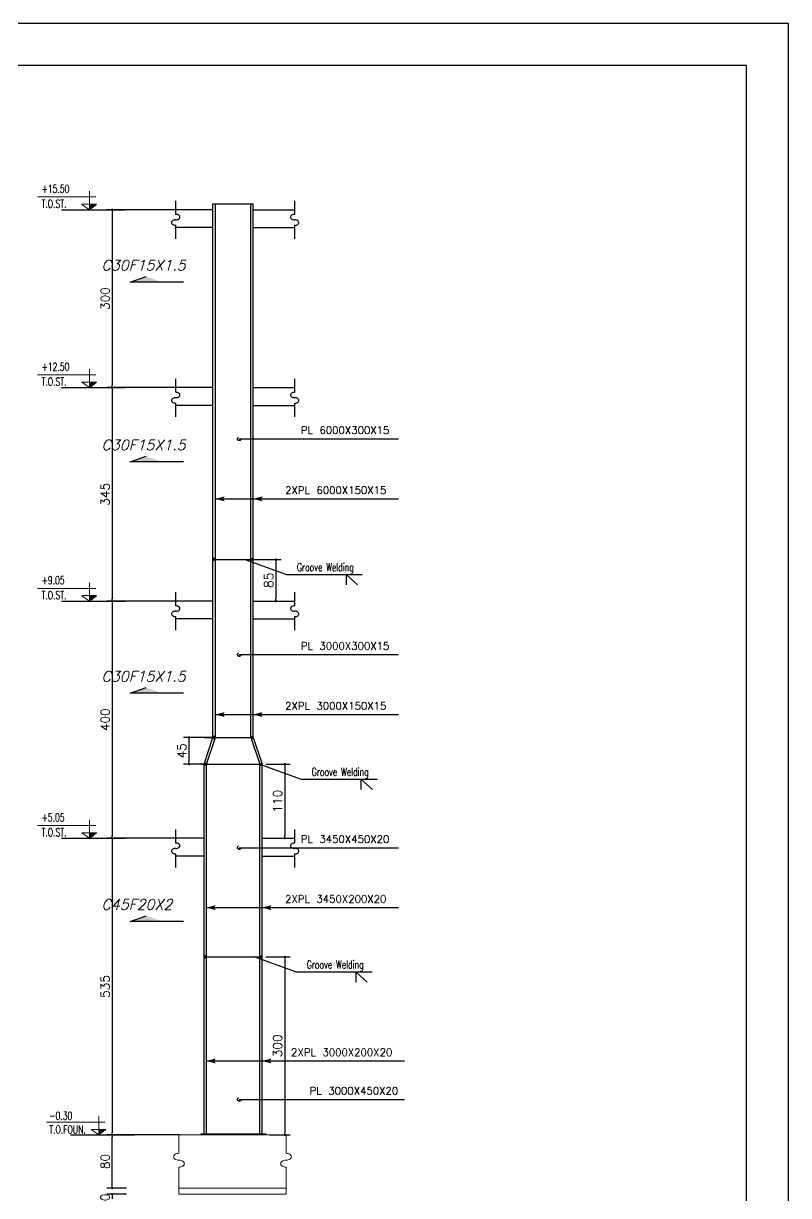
# Model space of a CAD drawing. Header units: inches. Extents: x 1387 to 2676, y -3005 to -2136.
# Drawn here: x 2558.25 to 2584.06, y -2399.89 to -2360.36 of the extents above; entities that cross this region are included whole.
import ezdxf

# ---------------------------------------------------------------- set-up
doc = ezdxf.new("R2010")
doc.units = ezdxf.units.IN
doc.header["$MEASUREMENT"] = 0
doc.linetypes.add('HIDDEN', pattern=[0.375, 0.25, -0.125])
for name, color, linetype in [('1', 1, 'Continuous'), ('1R', 1, 'Continuous'), ('2H', 2, 'HIDDEN'), ('2Y', 2, 'Continuous'), ('3', 3, 'HIDDEN'), ('3G', 3, 'Continuous'), ('COL-2', 3, 'Continuous'), ('D', 1, 'Continuous'), ('DIM', 8, 'Continuous'), ('lateral brace', 5, 'Continuous'), ('Layer4', 118, 'Continuous'), ('LEVEL', 3, 'HIDDEN'), ('TXT', 3, 'Continuous')]:
    doc.layers.add(name, color=color, linetype=linetype)
doc.layers.add('2', color=2, linetype='Continuous', lineweight=9)
doc.styles.add('ITALICT', font='italict')
doc.styles.add('ROMANC', font='TXT.shx')
doc.styles.add('ROMANS', font='ROMANS')
doc.styles.add('ROMANT', font='romant')
doc.dimstyles.new('1-100', dxfattribs={"dimtxt": 0.3, "dimasz": 0.08, "dimexe": 0.18, "dimexo": 0.0625, "dimgap": 0.09, "dimtad": 1, "dimdec": 0, "dimlfac": 1000, "dimdsep": 46, "dimtxsty": 'ROMANT', "dimblk": 'DOT', "dimcen": 0.09, "dimclrd": 1, "dimclre": 1, "dimclrt": 3, "dimadec": 0, "dimazin": 0, "dimtfac": 1, "dimtdec": 0, "dimtix": 1, "dimtofl": 0, "dimtmove": 2, "dimatfit": 3, "dimldrblk": 'DOT', "dimfxl": 1, "dimtolj": 1, "dimarcsym": 0})

# ---------------------------------------------------------------- blocks, each defined once
blk = doc.blocks.new('DOT')
at = {"layer": 'DIM', "color": 0, "linetype": 'ByBlock'}
blk.add_line((-0.5, 0), (-1, 0), dxfattribs=at)
at = {"layer": 'DIM', "color": 0, "linetype": 'ByBlock', "const_width": 0.5}
blk.add_lwpolyline([(-0.25, 0, 1), (0.25, 0, 1)], format="xyb", close=True, dxfattribs=at)
blk = doc.blocks.new('*D241')
at = {"layer": 'D', "color": 1, "lineweight": -2, "transparency": 16777216}
for p, q in [((2564.282, -2387.842), (2561.066, -2387.842)), ((2561.246, -2387.922), (2561.246, -2397.762)), ((2563.506, -2397.842), (2561.066, -2397.842))]:
    blk.add_line(p, q, dxfattribs=at)
at = {"layer": 'Defpoints', "color": 0, "transparency": 16777216}
for p in [(2564.345, -2387.842), (2561.246, -2397.842), (2563.568, -2397.842)]:
    blk.add_point(p, dxfattribs=at)
at = {"layer": 'D', "color": 1, "lineweight": -2, "transparency": 16777216, "xscale": 0.08, "yscale": 0.08, "zscale": 0.08}
for p, rotation in [((2561.246, -2387.842), 90), ((2561.246, -2397.842), 270)]:
    blk.add_blockref('DOT', p, dxfattribs=dict(at, rotation=rotation))
at = {"layer": 'D', "color": 2, "transparency": 16777216, "insert": (2561.006, -2392.842), "char_height": 0.3, "attachment_point": 5, "rotation": 90, "style": 'ROMANS'}
blk.add_mtext('\\A1;535', dxfattribs=at)
blk = doc.blocks.new('_Dot')
at = {"layer": 'DIM', "color": 0, "lineweight": -2}
blk.add_line((-0.5, 0), (-1, 0), dxfattribs=at)
at = {"layer": 'DIM', "color": 0, "const_width": 0.5}
blk.add_lwpolyline([(-0.25, 0, 1), (0.25, 0, 1)], format="xyb", close=True, dxfattribs=at)
blk = doc.blocks.new('ss')
at = {"layer": '2'}
for p, q in [((0, 0.137), (0, 0.514)), ((0, -0.137), (0, -0.674))]:
    blk.add_line(p, q, dxfattribs=at)
for points in [[(0, 0, -0.064661), (-0.043, 0.006, -0.077521), (-0.076, 0.02, -0.107173), (-0.1, 0.044, -0.145), (-0.107, 0.069, -0.145), (-0.1, 0.093, -0.107173), (-0.076, 0.117, -0.077521), (-0.043, 0.131, -0.064661), (0, 0.137, -0.064661)], [(0, -0.137, 0.064661), (0.043, -0.131, 0.077521), (0.076, -0.117, 0.107173), (0.1, -0.093, 0.145), (0.107, -0.069, 0.145), (0.1, -0.044, 0.107173), (0.076, -0.02, 0.077521), (0.043, -0.006, 0.064661), (0, 0, 0.064661)]]:
    blk.add_lwpolyline(points, format="xyb", dxfattribs=at)
blk = doc.blocks.new('*D242')
at = {"layer": 'D', "color": 1, "lineweight": -2, "transparency": 16777216}
for p, q in [((2561.688, -2397.842), (2561.066, -2397.842)), ((2561.246, -2399.562), (2561.246, -2397.922)), ((2561.723, -2399.642), (2561.066, -2399.642))]:
    blk.add_line(p, q, dxfattribs=at)
at = {"layer": 'Defpoints', "color": 0, "transparency": 16777216}
for p in [(2561.246, -2397.842), (2561.751, -2397.842), (2561.785, -2399.642)]:
    blk.add_point(p, dxfattribs=at)
at = {"layer": 'D', "color": 1, "lineweight": -2, "transparency": 16777216, "xscale": 0.08, "yscale": 0.08, "zscale": 0.08}
for p, rotation in [((2561.246, -2397.842), 90), ((2561.246, -2399.642), 270)]:
    blk.add_blockref('DOT', p, dxfattribs=dict(at, rotation=rotation))
at = {"layer": 'D', "color": 2, "transparency": 16777216, "insert": (2561.006, -2398.742), "char_height": 0.3, "attachment_point": 5, "rotation": 90, "style": 'ROMANS'}
blk.add_mtext('\\A1;80', dxfattribs=at)
blk = doc.blocks.new('*D243')
at = {"layer": 'D', "color": 1, "lineweight": -2, "transparency": 16777216}
for p, q in [((2561.723, -2399.642), (2561.066, -2399.642)), ((2561.246, -2399.562), (2561.246, -2399.482)), ((2561.723, -2399.842), (2561.066, -2399.842)), ((2561.246, -2399.922), (2561.246, -2400.002))]:
    blk.add_line(p, q, dxfattribs=at)
at = {"layer": 'Defpoints', "color": 0, "transparency": 16777216}
for p in [(2561.785, -2399.642), (2561.246, -2399.842), (2561.785, -2399.842)]:
    blk.add_point(p, dxfattribs=at)
at = {"layer": 'D', "color": 1, "lineweight": -2, "transparency": 16777216, "xscale": 0.08, "yscale": 0.08, "zscale": 0.08}
for p, rotation in [((2561.246, -2399.642), 270), ((2561.246, -2399.842), 90)]:
    blk.add_blockref('DOT', p, dxfattribs=dict(at, rotation=rotation))
at = {"layer": 'D', "color": 2, "transparency": 16777216, "insert": (2561.004, -2400.08), "char_height": 0.3, "attachment_point": 5, "rotation": 90, "style": 'ROMANS'}
blk.add_mtext('\\A1;10', dxfattribs=at)
blk = doc.blocks.new('*D244')
at = {"layer": 'D', "color": 1, "lineweight": -2, "transparency": 16777216}
for p, q in [((2566.428, -2391.844), (2567.243, -2391.844)), ((2567.063, -2391.924), (2567.063, -2397.762)), ((2566.567, -2397.842), (2567.243, -2397.842))]:
    blk.add_line(p, q, dxfattribs=at)
at = {"layer": 'Defpoints', "color": 0, "transparency": 16777216}
for p in [(2566.365, -2391.844), (2566.505, -2397.842), (2567.063, -2397.842)]:
    blk.add_point(p, dxfattribs=at)
at = {"layer": 'D', "color": 1, "lineweight": -2, "transparency": 16777216, "xscale": 0.08, "yscale": 0.08, "zscale": 0.08}
for p, rotation in [((2567.063, -2391.844), 90), ((2567.063, -2397.842), 270)]:
    blk.add_blockref('DOT', p, dxfattribs=dict(at, rotation=rotation))
at = {"layer": 'D', "color": 2, "transparency": 16777216, "insert": (2566.823, -2394.843), "char_height": 0.3, "attachment_point": 5, "rotation": 90, "style": 'ROMANS'}
blk.add_mtext('\\A1;300', dxfattribs=at)
blk = doc.blocks.new('*D245')
at = {"layer": 'D', "color": 1, "lineweight": -2, "transparency": 16777216}
for p, q in [((2564.282, -2379.842), (2561.066, -2379.842)), ((2561.246, -2379.922), (2561.246, -2387.762)), ((2563.506, -2387.842), (2561.066, -2387.842))]:
    blk.add_line(p, q, dxfattribs=at)
at = {"layer": 'Defpoints', "color": 0, "transparency": 16777216}
for p in [(2564.345, -2379.842), (2561.246, -2387.842), (2563.568, -2387.842)]:
    blk.add_point(p, dxfattribs=at)
at = {"layer": 'D', "color": 1, "lineweight": -2, "transparency": 16777216, "xscale": 0.08, "yscale": 0.08, "zscale": 0.08}
for p, rotation in [((2561.246, -2379.842), 90), ((2561.246, -2387.842), 270)]:
    blk.add_blockref('DOT', p, dxfattribs=dict(at, rotation=rotation))
at = {"layer": 'D', "color": 2, "transparency": 16777216, "insert": (2561.006, -2383.842), "char_height": 0.3, "attachment_point": 5, "rotation": 90, "style": 'ROMANS'}
blk.add_mtext('\\A1;400', dxfattribs=at)
blk = doc.blocks.new('*D246')
at = {"layer": 'D', "color": 1, "lineweight": -2, "transparency": 16777216}
for p, q in [((2564.282, -2372.642), (2561.066, -2372.642)), ((2561.246, -2372.722), (2561.246, -2379.762)), ((2563.506, -2379.842), (2561.066, -2379.842))]:
    blk.add_line(p, q, dxfattribs=at)
at = {"layer": 'Defpoints', "color": 0, "transparency": 16777216}
for p in [(2564.345, -2372.642), (2561.246, -2379.842), (2563.568, -2379.842)]:
    blk.add_point(p, dxfattribs=at)
at = {"layer": 'D', "color": 1, "lineweight": -2, "transparency": 16777216, "xscale": 0.08, "yscale": 0.08, "zscale": 0.08}
for p, rotation in [((2561.246, -2372.642), 90), ((2561.246, -2379.842), 270)]:
    blk.add_blockref('DOT', p, dxfattribs=dict(at, rotation=rotation))
at = {"layer": 'D', "color": 2, "transparency": 16777216, "insert": (2561.006, -2376.242), "char_height": 0.3, "attachment_point": 5, "rotation": 90, "style": 'ROMANS'}
blk.add_mtext('\\A1;345', dxfattribs=at)
blk = doc.blocks.new('*D247')
at = {"layer": 'D', "color": 1, "lineweight": -2, "transparency": 16777216}
for p, q in [((2564.681, -2384.442), (2563.653, -2384.442)), ((2563.833, -2384.522), (2563.833, -2385.262)), ((2564.47, -2385.342), (2563.653, -2385.342))]:
    blk.add_line(p, q, dxfattribs=at)
at = {"layer": 'Defpoints', "color": 0, "transparency": 16777216}
for p in [(2564.744, -2384.442), (2563.833, -2385.342), (2564.532, -2385.342, -0.015)]:
    blk.add_point(p, dxfattribs=at)
at = {"layer": 'D', "color": 1, "lineweight": -2, "transparency": 16777216, "xscale": 0.08, "yscale": 0.08, "zscale": 0.08}
for p, rotation in [((2563.833, -2384.442), 90), ((2563.833, -2385.342), 270)]:
    blk.add_blockref('DOT', p, dxfattribs=dict(at, rotation=rotation))
at = {"layer": 'D', "color": 2, "transparency": 16777216, "insert": (2563.593, -2384.892), "char_height": 0.3, "attachment_point": 5, "rotation": 90, "style": 'ROMANS'}
blk.add_mtext('\\A1;45', dxfattribs=at)
blk = doc.blocks.new('*D240')
at = {"layer": 'D', "color": 1, "lineweight": -2, "transparency": 16777216}
for p, q in [((2566.428, -2385.344), (2567.243, -2385.344)), ((2567.063, -2385.424), (2567.063, -2387.762)), ((2566.567, -2387.842), (2567.243, -2387.842))]:
    blk.add_line(p, q, dxfattribs=at)
at = {"layer": 'Defpoints', "color": 0, "transparency": 16777216}
for p in [(2566.365, -2385.344), (2566.505, -2387.842), (2567.063, -2387.842)]:
    blk.add_point(p, dxfattribs=at)
at = {"layer": 'D', "color": 1, "lineweight": -2, "transparency": 16777216, "xscale": 0.08, "yscale": 0.08, "zscale": 0.08}
for p, rotation in [((2567.063, -2385.344), 90), ((2567.063, -2387.842), 270)]:
    blk.add_blockref('DOT', p, dxfattribs=dict(at, rotation=rotation))
at = {"layer": 'D', "color": 2, "transparency": 16777216, "insert": (2566.823, -2386.593), "char_height": 0.3, "attachment_point": 5, "rotation": 90, "style": 'ROMANS'}
blk.add_mtext('\\A1;110', dxfattribs=at)
blk = doc.blocks.new('*D248')
at = {"layer": 'D', "color": 1, "lineweight": -2, "transparency": 16777216}
for p, q in [((2564.282, -2366.642), (2561.066, -2366.642)), ((2561.246, -2366.722), (2561.246, -2372.562)), ((2563.506, -2372.642), (2561.066, -2372.642))]:
    blk.add_line(p, q, dxfattribs=at)
at = {"layer": 'Defpoints', "color": 0, "transparency": 16777216}
for p in [(2564.345, -2366.642), (2561.246, -2372.642), (2563.568, -2372.642)]:
    blk.add_point(p, dxfattribs=at)
at = {"layer": 'D', "color": 1, "lineweight": -2, "transparency": 16777216, "xscale": 0.08, "yscale": 0.08, "zscale": 0.08}
for p, rotation in [((2561.246, -2366.642), 90), ((2561.246, -2372.642), 270)]:
    blk.add_blockref('DOT', p, dxfattribs=dict(at, rotation=rotation))
at = {"layer": 'D', "color": 2, "transparency": 16777216, "insert": (2561.006, -2369.642), "char_height": 0.3, "attachment_point": 5, "rotation": 90, "style": 'ROMANS'}
blk.add_mtext('\\A1;300', dxfattribs=at)
blk = doc.blocks.new('*D249')
at = {"layer": 'D', "color": 1, "lineweight": -2, "transparency": 16777216}
for p, q in [((2565.987, -2378.442), (2566.943, -2378.442)), ((2566.763, -2378.522), (2566.763, -2379.762)), ((2566.267, -2379.842), (2566.943, -2379.842))]:
    blk.add_line(p, q, dxfattribs=at)
at = {"layer": 'Defpoints', "color": 0, "transparency": 16777216}
for p in [(2565.925, -2378.442, 0.015), (2566.205, -2379.842), (2566.763, -2379.842)]:
    blk.add_point(p, dxfattribs=at)
at = {"layer": 'D', "color": 1, "lineweight": -2, "transparency": 16777216, "xscale": 0.08, "yscale": 0.08, "zscale": 0.08}
for p, rotation in [((2566.763, -2378.442), 90), ((2566.763, -2379.842), 270)]:
    blk.add_blockref('DOT', p, dxfattribs=dict(at, rotation=rotation))
at = {"layer": 'D', "color": 2, "transparency": 16777216, "insert": (2566.523, -2379.142), "char_height": 0.3, "attachment_point": 5, "rotation": 90, "style": 'ROMANS'}
blk.add_mtext('\\A1;85', dxfattribs=at)

msp = doc.modelspace()

# ---------------------------------------------------------------- hatches: boundary and pattern name
at = {"layer": '1R'}
h = msp.add_hatch(color=256, dxfattribs=at)
h.dxf.hatch_style = 1
h.paths.add_polyline_path([(2564.644606, -2378.385336), (2564.644606, -2378.442464), (2564.724606, -2378.442464)])
h.paths.add_polyline_path([(2564.724606, -2378.442464), (2564.644606, -2378.442464), (2564.644606, -2378.493914)])
h = msp.add_hatch(color=256, dxfattribs=at)
h.dxf.hatch_style = 1
h.paths.add_polyline_path([(2566.004606, -2378.385336), (2566.004606, -2378.442464), (2565.924606, -2378.442464)])
h.paths.add_polyline_path([(2565.924606, -2378.442464), (2566.004606, -2378.442464), (2566.004606, -2378.487304)])
h = msp.add_hatch(color=256, dxfattribs=at)
h.dxf.hatch_style = 1
h.paths.add_polyline_path([(2564.644606, -2384.385336), (2564.644606, -2384.442464), (2564.724606, -2384.442464)])
h.paths.add_polyline_path([(2564.724606, -2384.442464), (2564.644606, -2384.442464), (2564.627454, -2384.493923)])
h = msp.add_hatch(color=256, dxfattribs=at)
h.dxf.hatch_style = 1
h.paths.add_polyline_path([(2566.004606, -2384.385336), (2566.004606, -2384.442464), (2565.924606, -2384.442464)])
h.paths.add_polyline_path([(2565.924606, -2384.442464), (2566.004606, -2384.442464), (2566.019552, -2384.4873)])
h = msp.add_hatch(color=256, dxfattribs=at)
h.dxf.hatch_style = 1
h.paths.add_polyline_path([(2564.367633, -2385.296411), (2564.344606, -2385.342464), (2564.424606, -2385.342464)])
h.paths.add_polyline_path([(2564.424606, -2385.342464), (2564.344606, -2385.342464), (2564.344606, -2385.399593)])
h = msp.add_hatch(color=256, dxfattribs=at)
h.dxf.hatch_style = 1
h.paths.add_polyline_path([(2566.281724, -2385.2967), (2566.304606, -2385.342464), (2566.224606, -2385.342464)])
h.paths.add_polyline_path([(2566.224606, -2385.342464), (2566.304606, -2385.342464), (2566.304606, -2385.399593)])
h = msp.add_hatch(color=256, dxfattribs=at)
h.dxf.hatch_style = 1
h.paths.add_polyline_path([(2564.344606, -2391.785336), (2564.344606, -2391.842464), (2564.424606, -2391.842464)])
h.paths.add_polyline_path([(2564.424606, -2391.842464), (2564.344606, -2391.842464), (2564.344606, -2391.899593)])
h = msp.add_hatch(color=256, dxfattribs=at)
h.dxf.hatch_style = 1
h.paths.add_polyline_path([(2566.304606, -2391.785336), (2566.304606, -2391.842464), (2566.224606, -2391.842464)])
h.paths.add_polyline_path([(2566.224606, -2391.842464), (2566.304606, -2391.842464), (2566.304606, -2391.899593)])
at = {"layer": 'COL-2'}
msp.add_hatch(color=256, dxfattribs=at).paths.add_polyline_path([(2566.437097, -2397.807364), (2564.233097, -2397.807364), (2564.233097, -2397.842464), (2566.437272, -2397.842464)])

# ---------------------------------------------------------------- linework, layer by layer
at = {"layer": '1'}
for p, q in [((2565.530913, -2374.372373), (2570.906921, -2374.372373)), ((2564.724606, -2376.394445, 0.015), (2570.906921, -2376.394445)), ((2565.530913, -2381.647605), (2570.906921, -2381.647605)), ((2564.724606, -2383.669677, 0.015), (2570.906921, -2383.669677)), ((2565.530913, -2388.158156), (2570.906921, -2388.158156)), ((2564.424606, -2390.180228), (2570.906921, -2390.180228)), ((2564.424606, -2395.351103), (2571.106921, -2395.351103)), ((2565.530913, -2396.648831), (2571.106921, -2396.648831))]:
    msp.add_line(p, q, dxfattribs=at)
msp.add_lwpolyline([(2501.376004, -2418.41008), (2582.644355, -2418.41008), (2582.644355, -2361.777083), (2501.376004, -2361.777083)], close=True, dxfattribs=at)
at = {"layer": '1R'}
for p, q in [((2564.724606, -2378.442464, 0.015), (2564.644606, -2378.385336, 0.015)), ((2564.644606, -2378.442456, 0.01), (2565.704606, -2378.442464)), ((2564.644606, -2378.442464, 0.015), (2565.904606, -2378.442464, 0.015)), ((2564.724606, -2378.442464, 0.015), (2564.644606, -2378.493914, 0.010043)), ((2567.132728, -2378.958033, 0.015), (2565.704606, -2378.442464, 0.015)), ((2565.924606, -2378.442464, 0.015), (2566.004606, -2378.385336, 0.015)), ((2565.924606, -2378.442464, 0.015), (2566.004606, -2378.487304, -0.004963)), ((2569.679992, -2378.958033, 0.015), (2567.132728, -2378.958033, 0.015)), ((2564.724606, -2384.442464, 0.015), (2564.644606, -2384.385336, 0.015)), ((2565.924606, -2384.442464, 0.015), (2566.004606, -2384.385336, 0.015)), ((2564.344606, -2384.442464), (2565.704606, -2384.442464)), ((2564.724606, -2384.442464, 0.015), (2564.627454, -2384.493923)), ((2564.644606, -2384.442464, 0.015), (2565.904606, -2384.442464, 0.015)), ((2565.924606, -2384.442464, 0.015), (2566.019552, -2384.4873)), ((2564.244606, -2385.342464), (2566.204606, -2385.342464)), ((2564.244606, -2385.342464), (2566.204606, -2385.342464)), ((2564.244606, -2385.342464), (2566.004606, -2385.342464)), ((2564.244606, -2385.342464), (2566.004606, -2385.342464)), ((2564.344606, -2385.342464), (2566.304606, -2385.342464)), ((2564.424606, -2385.342464), (2564.344606, -2385.399593)), ((2564.424606, -2385.342464, 0.015), (2564.344606, -2385.399593, 0.015)), ((2564.424606, -2385.342464, 0.015), (2564.367633, -2385.296411)), ((2567.632728, -2385.858033), (2566.204606, -2385.342464)), ((2566.224606, -2385.342464), (2566.281724, -2385.2967)), ((2566.224606, -2385.342464), (2566.304606, -2385.399593)), ((2570.179993, -2385.858033), (2567.632728, -2385.858033)), ((2564.424606, -2391.842464), (2564.344606, -2391.785336)), ((2564.344606, -2391.842464), (2566.304606, -2391.842464)), ((2564.424606, -2391.842464), (2564.344606, -2391.899593)), ((2567.463216, -2392.358033), (2566.035095, -2391.842464)), ((2566.224606, -2391.842464), (2566.304606, -2391.785336)), ((2566.224606, -2391.842464), (2566.304606, -2391.899593)), ((2570.010481, -2392.358033), (2567.463216, -2392.358033))]:
    msp.add_line(p, q, dxfattribs=at)
at = {"layer": '2'}
for p, q in [((2560.692282, -2366.21435), (2558.720629, -2366.21435)), ((2560.479436, -2366.642464), (2560.479436, -2366.018034)), ((2560.479436, -2366.642464), (2560.219391, -2366.462301)), ((2560.219458, -2366.457591), (2560.719544, -2366.457591)), ((2560.479436, -2372.642464), (2560.479436, -2372.018034)), ((2560.692282, -2372.21435), (2558.720629, -2372.21435)), ((2560.479436, -2372.642464), (2560.219391, -2372.462301)), ((2560.219458, -2372.457591), (2560.719544, -2372.457591)), ((2560.479436, -2379.842464), (2560.479436, -2379.218034)), ((2560.692282, -2379.41435), (2558.720629, -2379.41435)), ((2560.479436, -2379.842464), (2560.219391, -2379.662301)), ((2560.219458, -2379.657591), (2560.719544, -2379.657591)), ((2560.692282, -2387.41435), (2558.720629, -2387.41435)), ((2560.479436, -2387.842464), (2560.479436, -2387.218034)), ((2560.479436, -2387.842464), (2560.219391, -2387.662301)), ((2560.219458, -2387.657591), (2560.719544, -2387.657591)), ((2561.004523, -2397.41435), (2559.03287, -2397.41435)), ((2560.791677, -2397.842464), (2560.791677, -2397.218034)), ((2560.791677, -2397.842464), (2560.531632, -2397.662301)), ((2560.531698, -2397.657591), (2561.031785, -2397.657591)), ((2563.497588, -2397.842464), (2567.107817, -2397.842464)), ((2564.233097, -2397.807364), (2566.437097, -2397.807364)), ((2563.497496, -2399.642464), (2567.107837, -2399.642464)), ((2563.497485, -2399.842464), (2567.107851, -2399.842464))]:
    msp.add_line(p, q, dxfattribs=at)
at = {"layer": '2H'}
for p, q in [((2560.719478, -2366.462301), (2560.479436, -2366.642464)), ((2560.719478, -2372.462301), (2560.479436, -2372.642464)), ((2560.719478, -2379.662301), (2560.479436, -2379.842464)), ((2560.719478, -2387.662301), (2560.479436, -2387.842464)), ((2561.031718, -2397.662301), (2560.791677, -2397.842464))]:
    msp.add_line(p, q, dxfattribs=at)
at = {"layer": '2Y'}
for p, q in [((2563.387868, -2366.800911), (2563.387868, -2366.345288)), ((2567.399997, -2366.800911), (2567.399997, -2366.345288)), ((2563.387868, -2367.626858), (2563.387868, -2367.166273)), ((2567.399997, -2367.626858), (2567.399997, -2367.166273)), ((2563.387868, -2372.800911), (2563.387868, -2372.345288)), ((2567.399997, -2372.800911), (2567.399997, -2372.345288)), ((2563.387868, -2373.626858), (2563.387868, -2373.166273)), ((2567.399997, -2373.626858), (2567.399997, -2373.166273)), ((2569.145681, -2379.29391, 0.015), (2569.145681, -2378.958905, 0.015)), ((2569.145681, -2378.958905, 0.015), (2569.520384, -2379.29391, 0.015)), ((2563.387868, -2380.000911), (2563.387868, -2379.545288)), ((2567.399997, -2380.000911), (2567.399997, -2379.545288)), ((2563.387868, -2380.826858), (2563.387868, -2380.366273)), ((2567.399997, -2380.826858), (2567.399997, -2380.366273)), ((2569.645682, -2386.19391), (2569.645682, -2385.858905)), ((2569.645682, -2385.858905), (2570.020384, -2386.19391)), ((2563.387868, -2388.000911), (2563.387868, -2387.545288)), ((2567.399997, -2388.000911), (2567.399997, -2387.545288)), ((2563.387868, -2388.826858), (2563.387868, -2388.366273)), ((2567.399997, -2388.826858), (2567.399997, -2388.366273)), ((2569.47617, -2392.69391), (2569.47617, -2392.358905)), ((2569.47617, -2392.358905), (2569.850873, -2392.69391))]:
    msp.add_line(p, q, dxfattribs=at)
for centre, radius, start, end in [((2563.344328, -2367.100855), 0.107352, 122.5295396, 146.9984553), ((2563.370623, -2367.142082), 0.15625, 104.7985041, 122.5295396), ((2563.387868, -2367.207362), 0.223769, 90, 104.7985041), ((2563.387868, -2367.02468), 0.223769, 75.2014959, 90), ((2563.387868, -2366.759823), 0.223769, 270, 284.7985041), ((2563.405114, -2366.959401), 0.15625, 57.4704604, 75.2014959), ((2563.405114, -2366.825102), 0.15625, 284.7985041, 302.5295396), ((2563.431409, -2366.918174), 0.107352, 33.0015447, 57.4704604), ((2563.431409, -2366.866329), 0.107352, 302.5295396, 326.9984553), ((2563.471323, -2366.892252), 0.059758, 360, 33.0015447), ((2563.471323, -2366.892252), 0.059758, 326.9984553, 0), ((2567.316543, -2366.892252), 0.059758, 146.9984553, 180), ((2567.316543, -2366.892252), 0.059758, 180, 213.0015447), ((2567.356457, -2366.918174), 0.107352, 122.5295396, 146.9984553), ((2567.356457, -2366.866329), 0.107352, 213.0015447, 237.4704604), ((2567.382752, -2366.959401), 0.15625, 104.7985041, 122.5295396), ((2567.382752, -2366.825102), 0.15625, 237.4704604, 255.2014959), ((2567.399997, -2367.02468), 0.223769, 90, 104.7985041), ((2567.399997, -2366.759823), 0.223769, 255.2014959, 270), ((2567.399997, -2367.207362), 0.223769, 75.2014959, 90), ((2567.417243, -2367.142082), 0.15625, 57.4704604, 75.2014959), ((2567.443538, -2367.100855), 0.107352, 33.0015447, 57.4704604), ((2563.304414, -2367.074933), 0.059758, 146.9984553, 180), ((2563.304414, -2367.074933), 0.059758, 180, 213.0015447), ((2563.344328, -2367.049011), 0.107352, 213.0015447, 237.4704604), ((2563.370623, -2367.007784), 0.15625, 237.4704604, 255.2014959), ((2563.387868, -2366.942504), 0.223769, 255.2014959, 270), ((2567.399997, -2366.942504), 0.223769, 270, 284.7985041), ((2567.417243, -2367.007784), 0.15625, 284.7985041, 302.5295396), ((2567.443538, -2367.049011), 0.107352, 302.5295396, 326.9984553), ((2567.483452, -2367.074933), 0.059758, 0, 33.0015447), ((2567.483452, -2367.074933), 0.059758, 326.9984553, 0), ((2563.387868, -2373.02468), 0.223769, 75.2014959, 90), ((2563.405114, -2372.959401), 0.15625, 57.4704604, 75.2014959), ((2563.431409, -2372.918174), 0.107352, 33.0015447, 57.4704604), ((2563.431409, -2372.866329), 0.107352, 302.5295396, 326.9984553), ((2563.471323, -2372.892252), 0.059758, 360, 33.0015447), ((2563.471323, -2372.892252), 0.059758, 326.9984553, 0), ((2567.316543, -2372.892252), 0.059758, 146.9984553, 180), ((2567.316543, -2372.892252), 0.059758, 180, 213.0015447), ((2567.356457, -2372.918174), 0.107352, 122.5295396, 146.9984553), ((2567.356457, -2372.866329), 0.107352, 213.0015447, 237.4704604), ((2567.382752, -2372.959401), 0.15625, 104.7985041, 122.5295396), ((2567.399997, -2373.02468), 0.223769, 90, 104.7985041), ((2563.304414, -2373.074933), 0.059758, 146.9984553, 180), ((2563.304414, -2373.074933), 0.059758, 180, 213.0015447), ((2563.344328, -2373.100855), 0.107352, 122.5295396, 146.9984553), ((2563.344328, -2373.049011), 0.107352, 213.0015447, 237.4704604), ((2563.370623, -2373.142082), 0.15625, 104.7985041, 122.5295396), ((2563.370623, -2373.007784), 0.15625, 237.4704604, 255.2014959), ((2563.387868, -2373.207362), 0.223769, 90, 104.7985041), ((2563.387868, -2372.942504), 0.223769, 255.2014959, 270), ((2563.387868, -2372.759823), 0.223769, 270, 284.7985041), ((2563.405114, -2372.825102), 0.15625, 284.7985041, 302.5295396), ((2567.382752, -2372.825102), 0.15625, 237.4704604, 255.2014959), ((2567.399997, -2372.759823), 0.223769, 255.2014959, 270), ((2567.399997, -2373.207362), 0.223769, 75.2014959, 90), ((2567.399997, -2372.942504), 0.223769, 270, 284.7985041), ((2567.417243, -2373.142082), 0.15625, 57.4704604, 75.2014959), ((2567.417243, -2373.007784), 0.15625, 284.7985041, 302.5295396), ((2567.443538, -2373.100855), 0.107352, 33.0015447, 57.4704604), ((2567.443538, -2373.049011), 0.107352, 302.5295396, 326.9984553), ((2567.483452, -2373.074933), 0.059758, 0, 33.0015447), ((2567.483452, -2373.074933), 0.059758, 326.9984553, 0), ((2563.387868, -2380.22468), 0.223769, 75.2014959, 90), ((2563.405114, -2380.159401), 0.15625, 57.4704604, 75.2014959), ((2563.431409, -2380.118174), 0.107352, 33.0015447, 57.4704604), ((2563.471323, -2380.092252), 0.059758, 360, 33.0015447), ((2567.316543, -2380.092252), 0.059758, 146.9984553, 180), ((2567.356457, -2380.118174), 0.107352, 122.5295396, 146.9984553), ((2567.382752, -2380.159401), 0.15625, 104.7985041, 122.5295396), ((2567.399997, -2380.22468), 0.223769, 90, 104.7985041), ((2563.304414, -2380.274933), 0.059758, 146.9984553, 180), ((2563.304414, -2380.274933), 0.059758, 180, 213.0015447), ((2563.344328, -2380.300855), 0.107352, 122.5295396, 146.9984553), ((2563.344328, -2380.249011), 0.107352, 213.0015447, 237.4704604), ((2563.370623, -2380.342082), 0.15625, 104.7985041, 122.5295396), ((2563.370623, -2380.207784), 0.15625, 237.4704604, 255.2014959), ((2563.387868, -2380.407362), 0.223769, 90, 104.7985041), ((2563.387868, -2380.142504), 0.223769, 255.2014959, 270), ((2563.387868, -2379.959823), 0.223769, 270, 284.7985041), ((2563.405114, -2380.025102), 0.15625, 284.7985041, 302.5295396), ((2563.431409, -2380.066329), 0.107352, 302.5295396, 326.9984553), ((2563.471323, -2380.092252), 0.059758, 326.9984553, 0), ((2567.316543, -2380.092252), 0.059758, 180, 213.0015447), ((2567.356457, -2380.066329), 0.107352, 213.0015447, 237.4704604), ((2567.382752, -2380.025102), 0.15625, 237.4704604, 255.2014959), ((2567.399997, -2379.959823), 0.223769, 255.2014959, 270), ((2567.399997, -2380.407362), 0.223769, 75.2014959, 90), ((2567.399997, -2380.142504), 0.223769, 270, 284.7985041), ((2567.417243, -2380.342082), 0.15625, 57.4704604, 75.2014959), ((2567.417243, -2380.207784), 0.15625, 284.7985041, 302.5295396), ((2567.443538, -2380.300855), 0.107352, 33.0015447, 57.4704604), ((2567.443538, -2380.249011), 0.107352, 302.5295396, 326.9984553), ((2567.483452, -2380.274933), 0.059758, 0, 33.0015447), ((2567.483452, -2380.274933), 0.059758, 326.9984553, 0), ((2563.304414, -2388.274933), 0.059758, 146.9984553, 180), ((2563.304414, -2388.274933), 0.059758, 180, 213.0015447), ((2563.344328, -2388.300855), 0.107352, 122.5295396, 146.9984553), ((2563.344328, -2388.249011), 0.107352, 213.0015447, 237.4704604), ((2563.370623, -2388.342082), 0.15625, 104.7985041, 122.5295396), ((2563.370623, -2388.207784), 0.15625, 237.4704604, 255.2014959), ((2563.387868, -2388.407362), 0.223769, 90, 104.7985041), ((2563.387868, -2388.142504), 0.223769, 255.2014959, 270), ((2563.387868, -2388.22468), 0.223769, 75.2014959, 90), ((2563.387868, -2387.959823), 0.223769, 270, 284.7985041), ((2563.405114, -2388.159401), 0.15625, 57.4704604, 75.2014959), ((2563.405114, -2388.025102), 0.15625, 284.7985041, 302.5295396), ((2563.431409, -2388.118174), 0.107352, 33.0015447, 57.4704604), ((2563.431409, -2388.066329), 0.107352, 302.5295396, 326.9984553), ((2563.471323, -2388.092252), 0.059758, 360, 33.0015447), ((2563.471323, -2388.092252), 0.059758, 326.9984553, 0), ((2567.316543, -2388.092252), 0.059758, 146.9984553, 180), ((2567.316543, -2388.092252), 0.059758, 180, 213.0015447), ((2567.356457, -2388.118174), 0.107352, 122.5295396, 146.9984553), ((2567.356457, -2388.066329), 0.107352, 213.0015447, 237.4704604), ((2567.382752, -2388.159401), 0.15625, 104.7985041, 122.5295396), ((2567.382752, -2388.025102), 0.15625, 237.4704604, 255.2014959), ((2567.399997, -2388.22468), 0.223769, 90, 104.7985041), ((2567.399997, -2387.959823), 0.223769, 255.2014959, 270), ((2567.399997, -2388.407362), 0.223769, 75.2014959, 90), ((2567.399997, -2388.142504), 0.223769, 270, 284.7985041), ((2567.417243, -2388.342082), 0.15625, 57.4704604, 75.2014959), ((2567.417243, -2388.207784), 0.15625, 284.7985041, 302.5295396), ((2567.443538, -2388.300855), 0.107352, 33.0015447, 57.4704604), ((2567.443538, -2388.249011), 0.107352, 302.5295396, 326.9984553), ((2567.483452, -2388.274933), 0.059758, 0, 33.0015447), ((2567.483452, -2388.274933), 0.059758, 326.9984553, 0)]:
    msp.add_arc(centre, radius, start, end, dxfattribs=at)
at = {"layer": '3'}
for centre in [(2565.530913, -2374.372373), (2565.530913, -2381.647605), (2565.530913, -2388.158156), (2565.530913, -2396.648831)]:
    msp.add_circle(centre, 0.06, dxfattribs=at)
for points in [[(2560.479436, -2366.642464), (2560.719478, -2366.462301), (2560.479436, -2366.462301)], [(2560.479436, -2372.642464), (2560.719478, -2372.462301), (2560.479436, -2372.462301)], [(2564.724606, -2376.394445, 0.015), (2564.981842, -2376.394445, 0.015), (2565.038241, -2376.310389, 0.015)], [(2564.724606, -2376.394445, 0.015), (2564.981842, -2376.394445, 0.015), (2565.038241, -2376.478501, 0.015)], [(2566.004606, -2376.394445), (2566.261842, -2376.394445), (2566.318241, -2376.310389)], [(2566.004606, -2376.394445), (2566.261842, -2376.394445), (2566.318241, -2376.478501)], [(2560.479436, -2379.842464), (2560.719478, -2379.662301), (2560.479436, -2379.662301)], [(2564.724606, -2383.669677, 0.015), (2564.981842, -2383.669677, 0.015), (2565.038241, -2383.585621, 0.015)], [(2566.004606, -2383.669677), (2566.261842, -2383.669677), (2566.318241, -2383.585621)], [(2564.724606, -2383.669677, 0.015), (2564.981842, -2383.669677, 0.015), (2565.038241, -2383.753733, 0.015)], [(2566.004606, -2383.669677), (2566.261842, -2383.669677), (2566.318241, -2383.753733)], [(2560.479436, -2387.842464), (2560.719478, -2387.662301), (2560.479436, -2387.662301)], [(2564.424606, -2390.180228), (2564.681842, -2390.180228), (2564.738241, -2390.096172)], [(2564.424606, -2390.180228), (2564.681842, -2390.180228), (2564.738241, -2390.264284)], [(2566.304606, -2390.180228), (2566.561842, -2390.180228), (2566.618241, -2390.096172)], [(2566.304606, -2390.180228), (2566.561842, -2390.180228), (2566.618241, -2390.264284)], [(2564.424606, -2395.351103), (2564.681842, -2395.351103), (2564.738241, -2395.267047)], [(2564.424606, -2395.351103), (2564.681842, -2395.351103), (2564.738241, -2395.435159)], [(2566.304606, -2395.351103), (2566.561842, -2395.351103), (2566.618241, -2395.267047)], [(2566.304606, -2395.351103), (2566.561842, -2395.351103), (2566.618241, -2395.435159)], [(2560.791677, -2397.842464), (2561.031718, -2397.662301), (2560.791677, -2397.662301)]]:
    msp.add_solid(points, dxfattribs=at)
at = {"layer": '3G'}
for p, q in [((2564.644606, -2384.442464, 0.015), (2564.644606, -2366.442464)), ((2564.644606, -2366.442464), (2566.004606, -2366.442464)), ((2564.724606, -2384.442464, 0.015), (2564.724606, -2366.442464)), ((2565.924606, -2384.442464), (2565.924606, -2366.442464, -0.015)), ((2566.004606, -2384.442464), (2566.004606, -2366.442464, -0.015)), ((2564.644606, -2366.642464), (2563.387868, -2366.642464)), ((2566.004606, -2366.642464), (2567.399997, -2366.642464)), ((2564.644606, -2367.242464), (2563.387868, -2367.242464)), ((2566.004606, -2367.242464), (2567.399997, -2367.242464)), ((2561.846474, -2369.086872), (2562.390407, -2368.893305)), ((2563.649354, -2369.086872), (2561.846474, -2369.086872)), ((2564.644606, -2372.642464), (2563.387868, -2372.642464)), ((2566.004606, -2372.642464), (2567.399997, -2372.642464)), ((2564.644606, -2373.242464), (2563.387868, -2373.242464)), ((2566.004606, -2373.242464), (2567.399997, -2373.242464)), ((2561.846474, -2375.149082), (2562.390407, -2374.955515)), ((2563.649354, -2375.149082), (2561.846474, -2375.149082)), ((2564.644606, -2379.842464), (2563.387868, -2379.842464)), ((2566.004606, -2379.842464), (2567.399997, -2379.842464)), ((2564.644606, -2380.442464), (2563.387868, -2380.442464)), ((2566.004606, -2380.442464), (2567.399997, -2380.442464)), ((2561.846474, -2382.952704), (2562.390407, -2382.759137)), ((2563.649354, -2382.952704), (2561.846474, -2382.952704)), ((2564.344606, -2385.342464), (2564.644606, -2384.442464)), ((2564.424606, -2385.342464), (2564.724606, -2384.442464)), ((2565.924606, -2384.442464), (2566.224606, -2385.342464)), ((2566.004606, -2384.442464), (2566.304606, -2385.342464)), ((2564.344606, -2397.807364), (2564.344606, -2385.342464)), ((2564.424606, -2397.807364), (2564.424606, -2385.342464)), ((2566.224606, -2397.807364), (2566.224606, -2385.342464)), ((2566.224606, -2397.807364), (2566.224606, -2385.342464)), ((2566.304606, -2397.807364), (2566.304606, -2385.342464)), ((2564.344606, -2387.842464), (2563.387868, -2387.842464)), ((2564.344606, -2387.842464), (2563.387868, -2387.842464)), ((2566.304606, -2387.842464), (2567.399997, -2387.842464)), ((2564.344606, -2388.442464), (2563.387868, -2388.442464)), ((2566.304606, -2388.442464), (2567.399997, -2388.442464)), ((2561.846474, -2390.646637), (2562.390407, -2390.45307)), ((2563.649354, -2390.646637), (2561.846474, -2390.646637))]:
    msp.add_line(p, q, dxfattribs=at)
for points in [[(2561.846474, -2369.086872), (2562.390407, -2368.893305), (2562.390407, -2369.086872)], [(2562.93434, -2369.086872), (2562.390407, -2368.893305), (2562.390407, -2369.086872)], [(2561.846474, -2375.149082), (2562.390407, -2374.955515), (2562.390407, -2375.149082)], [(2562.93434, -2375.149082), (2562.390407, -2374.955515), (2562.390407, -2375.149082)], [(2561.846474, -2382.952704), (2562.390407, -2382.759137), (2562.390407, -2382.952704)], [(2562.93434, -2382.952704), (2562.390407, -2382.759137), (2562.390407, -2382.952704)], [(2561.846474, -2390.646637), (2562.390407, -2390.45307), (2562.390407, -2390.646637)], [(2562.93434, -2390.646637), (2562.390407, -2390.45307), (2562.390407, -2390.646637)]]:
    msp.add_solid(points, dxfattribs=at)
at = {"layer": 'COL-2'}
msp.add_line((2564.233097, -2397.807364), (2564.233097, -2397.842464), dxfattribs=at)
at = {"layer": 'D'}
for p, q in [((2559.529763, -2366.642464), (2561.680124, -2366.642464)), ((2559.529763, -2372.642464), (2561.680124, -2372.642464)), ((2559.529763, -2379.842464), (2561.680124, -2379.842464)), ((2559.529763, -2387.842464), (2561.680124, -2387.842464)), ((2559.842003, -2397.842464), (2561.992364, -2397.842464))]:
    msp.add_line(p, q, dxfattribs=at)
at = {"layer": 'DIM'}
msp.add_lwpolyline([(2499.960179, -2419.825905), (2584.060179, -2419.825905), (2584.060179, -2360.361259), (2499.960179, -2360.361259)], close=True, dxfattribs=at)
at = {"layer": 'lateral brace'}
msp.add_lwpolyline([(2499.960179, -2419.825905), (2584.060179, -2419.825905), (2584.060179, -2360.361259), (2499.960179, -2360.361259)], close=True, dxfattribs=at)
at = {"layer": 'Layer4'}
msp.add_lwpolyline([(2584.060179, -2360.361259), (2499.960179, -2360.361259), (2499.960179, -2419.825905), (2584.060179, -2419.825905)], close=True, dxfattribs=at)

# ---------------------------------------------------------------- block references
at = {"layer": 'TXT', "yscale": 1.7, "zscale": 1.7}
for p, xscale in [((2563.497615, -2398.697946), 1.7), ((2567.107723, -2398.697946), -1.7)]:
    msp.add_blockref('ss', p, dxfattribs=dict(at, xscale=xscale))

# ---------------------------------------------------------------- texts
at = {"layer": '2Y', "style": 'ROMANC'}
for s, p in [('PL 6000X300X15', (2567.607028, -2374.206715)), ('2XPL 6000X150X15', (2567.077257, -2376.228788)), ('PL 3000X300X15', (2567.607028, -2381.481948)), ('2XPL 3000X150X15', (2567.077257, -2383.50402)), ('PL 3450X450X20', (2567.607028, -2387.992499)), ('2XPL 3450X200X20', (2567.077257, -2390.014571)), ('2XPL 3000X200X20', (2567.277257, -2395.185446)), ('PL 3000X450X20', (2567.904881, -2396.483174))]:
    msp.add_text(s, height=0.24999931, dxfattribs=at).set_placement(p)
at = {"layer": '3G', "style": 'ITALICT'}
for s, p in [('C30F15X1.5', (2560.884866, -2368.689303)), ('C30F15X1.5', (2560.884866, -2374.751513)), ('C30F15X1.5', (2560.884866, -2382.555135)), ('C45F20X2', (2560.884866, -2390.249068))]:
    msp.add_text(s, height=0.35, dxfattribs=at).set_placement(p)
at = {"layer": 'LEVEL', "style": 'ROMANS', "width": 0.7}
for s, p in [('+15.50', (2558.861427, -2366.074716)), ('T.O.ST.  ', (2558.861427, -2366.575963)), ('+12.50', (2558.861427, -2372.074716)), ('T.O.ST.  ', (2558.861427, -2372.575963)), ('Groove Welding', (2567.47654, -2378.836468, 0.015)), ('+9.05', (2558.861427, -2379.274716)), ('T.O.ST.  ', (2558.861427, -2379.775963)), ('Groove Welding', (2567.97654, -2385.736468)), ('+5.05', (2558.861427, -2387.274716)), ('T.O.ST.  ', (2558.861427, -2387.775963)), ('Groove Welding', (2567.807028, -2392.236468)), ('-0.30', (2559.121526, -2397.333412)), ('T.O.FOUN.', (2559.121526, -2397.797263))]:
    msp.add_text(s, height=0.27, dxfattribs=at).set_placement(p)

# ---------------------------------------------------------------- dimensions: what is measured, and where the dimension line sits
at = {"layer": 'D'}
for base, p1, p2, text, picture, middle in [((2561.246042, -2372.642464), (2564.344606, -2366.642464), (2563.568057, -2372.642464), '300', '*D248', (2561.006042, -2369.642464)), ((2561.246042, -2379.842464), (2564.344606, -2372.642464), (2563.568057, -2379.842464), '345', '*D246', (2561.006042, -2376.242464)), ((2566.762557, -2379.842464), (2565.924606, -2378.442464, 0.015), (2566.204606, -2379.842464), '85', '*D249', (2566.522557, -2379.142464)), ((2561.246042, -2387.842464), (2564.344606, -2379.842464), (2563.568057, -2387.842464), '400', '*D245', (2561.006042, -2383.842464)), ((2563.832807, -2385.342464, 0.03), (2564.743869, -2384.442464, 0.03), (2564.532306, -2385.342464, 0.015), '45', '*D247', (2563.592807, -2384.892464, 0.03)), ((2567.062557, -2387.842464), (2566.365167, -2385.344303), (2566.504606, -2387.842464), '110', '*D240', (2566.822557, -2386.593384)), ((2561.246042, -2397.842464), (2564.344606, -2387.842464), (2563.568057, -2397.842464), '535', '*D241', (2561.006042, -2392.842464)), ((2567.062557, -2397.842464), (2566.365167, -2391.844303), (2566.504606, -2397.842464), '300', '*D244', (2566.822557, -2394.843384)), ((2561.246042, -2397.842464), (2561.785033, -2399.642464), (2561.750702, -2397.842464), '80', '*D242', (2561.006042, -2398.742464))]:
    dim = msp.add_linear_dim(base=base, p1=p1, p2=p2, angle=90, text=text, dimstyle='1-100', override={"dimtxsty": 'ROMANS', "dimclrt": 2, "dimtmove": 1}, dxfattribs=at)
    dim.commit()
    dim.dimension.update_dxf_attribs({"geometry": picture, "text_midpoint": middle})
dim = msp.add_linear_dim(base=(2561.246042, -2399.842464), p1=(2561.785033, -2399.642464), p2=(2561.785033, -2399.842464), angle=270, text='10', dimstyle='1-100', override={"dimtxsty": 'ROMANS', "dimclrt": 2, "dimtmove": 1}, dxfattribs=at)
dim.commit()
dim.dimension.update_dxf_attribs({"geometry": '*D243', "text_midpoint": (2561.243722, -2400.079626), "dimtype": 160})

doc.saveas('drawing.dxf')
